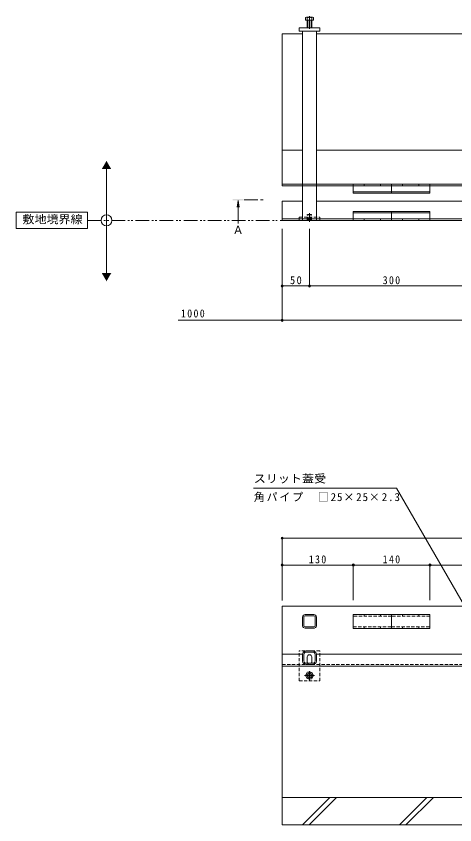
# Model space of a CAD drawing. Units: millimetres at full size, sheet at 1:5. Extents: x -1762 to 1950, y -1351 to 1333.
# Drawn here: x -1762 to -961, y -1049 to 430 of the extents above; entities that cross this region are included whole.
import ezdxf
from ezdxf.enums import TextEntityAlignment as Align

# ---------------------------------------------------------------- set-up
doc = ezdxf.new("R2010")
doc.units = ezdxf.units.MM
doc.header["$LTSCALE"] = 5
doc.header["$PDMODE"] = 32
doc.header["$PDSIZE"] = 4
for name, pattern in [('CHAIN1', [8, 5, -1, 1, -1]), ('CHAIN2', [12, 9, -1, 1, -1]), ('DASHED1', [1.8, 1.2, -0.6]), ('DOUBLE_CHAIN1', [8.8, 5, -1, 0.6, -0.6, 0.6, -1])]:
    doc.linetypes.add(name, pattern=pattern)
for name, color, linetype, lineweight in [('E-1_躯体', 7, 'Continuous', 18), ('E-3_寸法', 4, 'Continuous', 18), ('E-4_文字', 7, 'Continuous', 18), ('E-5_建具', 7, 'Continuous', 18), ('E-8_ハッチ', 7, 'DASHED1', 18), ('E-9_記号', 2, 'Continuous', 18), ('E-A_インテリア', 7, 'Continuous', 18), ('E-B_衛生陶器', 134, 'Continuous', 9), ('E-C_鉄骨', 5, 'DASHED1', 9), ('E-F_断熱材', 6, 'Continuous', 9)]:
    doc.layers.add(name, color=color, linetype=linetype, lineweight=lineweight)
doc.styles.add('ＭＳ ゴシック', font='')
doc.styles.get('ＭＳ ゴシック').set_extended_font_data('MS Gothic')

msp = doc.modelspace()

# ---------------------------------------------------------------- linework, layer by layer
at = {"layer": 'E-1_躯体'}
msp.add_line((-1597.47, -45.03), (-1597.47, 154.97), dxfattribs=at)
at = {"layer": 'E-1_躯体', "color": 2, "linetype": 'DOUBLE_CHAIN1'}
msp.add_line((-1632.448, 56.27), (104.749, 56.27), dxfattribs=at)
at = {"layer": 'E-1_躯体'}
msp.add_lwpolyline([(-1762.448, 41.27), (-1632.448, 41.27), (-1632.448, 71.27), (-1762.448, 71.27)], close=True, dxfattribs=at)
msp.add_circle((-1597.47, 56.27), 10, dxfattribs=at)
for points in [[(-1606.131, 149.97), (-1588.81, 149.97), (-1597.47, 164.97)], [(-1606.131, -40.03), (-1588.81, -40.03), (-1597.47, -55.03)]]:
    msp.add_solid(points, dxfattribs=at)
at = {"layer": 'E-3_寸法'}
for p, q in [((-1239.182, 397.27), (-1276.682, 397.27)), ((-1276.682, 397.27), (-1276.682, 119.27)), ((-939.182, 397.27), (-1214.182, 397.27)), ((-1239.182, 184.47), (-1276.682, 184.47)), ((-939.182, 184.47), (-1214.182, 184.47)), ((-276.682, 122.27), (-1276.682, 122.27)), ((-276.682, 119.27), (-1276.682, 119.27)), ((-1276.682, 91.27), (-1276.682, 56.27)), ((-1239.182, 91.27), (-1276.682, 91.27)), ((-939.182, 91.27), (-1214.182, 91.27)), ((-1276.682, 59.27), (-276.682, 59.27)), ((-276.682, 56.27), (-1276.682, 56.27)), ((-1239.182, -736.862), (-1276.682, -736.862)), ((-939.182, -736.862), (-1214.182, -736.862)), ((-1276.682, -758.862), (-276.682, -758.862))]:
    msp.add_line(p, q, dxfattribs=at)
at = {"layer": 'E-3_寸法', "linetype": 'DASHED1'}
msp.add_line((-1276.682, -755.862), (-276.682, -755.862), dxfattribs=at)
at = {"layer": 'E-3_寸法'}
msp.add_lwpolyline([(-276.682, -648.862), (-1276.682, -648.862), (-1276.682, -758.862)], dxfattribs=at)
at = {"layer": 'E-4_文字'}
for p, q in [((-1276.682, -127.936), (-1276.682, 40.77)), ((-1226.682, -65.135), (-1226.682, 40.77)), ((-1276.682, -63.635), (-1226.682, -63.635)), ((-1226.682, -63.635), (-926.682, -63.635)), ((-1276.682, -126.436), (-1466.682, -126.436)), ((-276.682, -126.436), (-1276.682, -126.436)), ((-1276.682, -523.37), (-1276.682, -638.862)), ((-1276.682, -524.87), (-276.682, -524.87)), ((-1276.682, -573.95), (-1146.682, -573.95)), ((-1146.682, -572.45), (-1146.682, -638.01)), ((-1146.682, -573.95), (-1006.682, -573.95)), ((-1006.682, -572.45), (-1006.682, -638.01)), ((-1006.682, -573.95), (-846.682, -573.95))]:
    msp.add_line(p, q, dxfattribs=at)
for p in [(-1276.682, -63.635), (-1226.682, -63.635), (-1276.682, -126.436), (-1276.682, -524.87), (-1276.682, -573.95), (-1146.682, -573.95), (-1006.682, -573.95)]:
    msp.add_point(p, dxfattribs=at)
at = {"layer": 'E-5_建具', "color": 4}
for q in [(-1358.696, 80.427), (-1355.433, 80.427), (-1357.064, 50.666)]:
    msp.add_line((-1357.064, 92.82), q, dxfattribs=at)
at = {"layer": 'E-5_建具', "color": 4, "linetype": 'CHAIN1'}
msp.add_line((-1346.169, 93.82), (-1306.169, 93.82), dxfattribs=at)
at = {"layer": 'E-5_建具'}
for p, q in [((-1067.877, -433.663), (-1328.667, -433.663)), ((-934.682, -664.362), (-1067.877, -433.663))]:
    msp.add_line(p, q, dxfattribs=at)
at = {"layer": 'E-5_建具', "color": 4}
msp.add_solid([(-1367.064, 94.82), (-1347.064, 94.82), (-1367.064, 92.82), (-1347.064, 92.82)], dxfattribs=at)
at = {"layer": 'E-8_ハッチ'}
for p, q in [((-1245.682, 62.27), (-1207.682, 62.27)), ((-1245.682, 56.27), (-1245.682, 62.27)), ((-1207.682, 62.27), (-1207.682, 56.27)), ((-1245.682, 56.27), (-1207.682, 56.27)), ((-1245.682, -785.862), (-1245.682, -730.862)), ((-1207.682, -730.862), (-1245.682, -730.862)), ((-1207.682, -785.862), (-1207.682, -730.862)), ((-1245.682, -785.862), (-1207.682, -785.862))]:
    msp.add_line(p, q, dxfattribs=at)
at = {"layer": 'E-8_ハッチ', "linetype": 'Continuous'}
for p, q in [((-1230.682, -751.862), (-1230.682, -741.862)), ((-1222.682, -751.862), (-1222.682, -741.862))]:
    msp.add_line(p, q, dxfattribs=at)
msp.add_lwpolyline([(-1245.682, 402.27), (-1207.682, 402.27), (-1207.682, 408.27), (-1245.682, 408.27)], close=True, dxfattribs=at)
for centre, start, end in [((-1226.682, -741.862), 0, 180), ((-1226.682, -751.862), 180, 205.15066), ((-1226.682, -751.862), 334.84934, 360)]:
    msp.add_arc(centre, 4, start, end, dxfattribs=at)
at = {"layer": 'E-8_ハッチ'}
msp.add_arc((-1226.682, -751.862), 4, 205.15066, 334.84934, dxfattribs=at)
at = {"layer": 'E-9_記号', "color": 7, "linetype": 'CHAIN2'}
for p, q in [((-1226.682, 429.57), (-1226.682, 406.27)), ((-1226.78, 69.27), (-1226.78, 53.77))]:
    msp.add_line(p, q, dxfattribs=at)
at = {"layer": 'E-9_記号'}
for p, q in [((-1233.882, 422.27), (-1233.882, 426.97)), ((-1233.882, 422.27), (-1219.482, 422.27)), ((-1232.282, 427.57), (-1221.082, 427.57)), ((-1230.682, 408.27), (-1230.682, 426.97)), ((-1229.982, 408.27), (-1229.982, 422.27)), ((-1223.382, 408.27), (-1223.382, 422.27)), ((-1222.682, 408.27), (-1222.682, 426.97)), ((-1219.482, 422.27), (-1219.482, 426.97)), ((-1230.08, 55.77), (-1230.58, 56.27)), ((-1230.08, 55.77), (-1230.08, 56.27)), ((-1230.08, 55.77), (-1223.48, 55.77)), ((-1229.282, 56.27), (-1229.282, 55.77)), ((-1228.782, 56.27), (-1228.782, 55.77)), ((-1224.778, 56.27), (-1224.778, 55.77)), ((-1224.278, 56.27), (-1224.278, 55.77)), ((-1223.48, 55.77), (-1222.98, 56.27)), ((-1223.48, 55.77), (-1223.48, 56.27))]:
    msp.add_line(p, q, dxfattribs=at)
at = {"layer": 'E-9_記号', "linetype": 'DASHED1'}
for p, q in [((-1230.78, 66.57), (-1230.08, 67.27)), ((-1230.78, 56.47), (-1230.78, 66.57)), ((-1223.48, 67.27), (-1230.08, 67.27)), ((-1230.08, 56.27), (-1230.08, 67.27)), ((-1223.48, 60.77), (-1230.08, 60.77)), ((-1229.282, 60.77), (-1226.78, 62.27)), ((-1229.282, 60.77), (-1229.282, 56.27)), ((-1228.782, 60.77), (-1228.782, 56.27)), ((-1224.278, 60.77), (-1226.78, 62.27)), ((-1224.778, 60.77), (-1224.778, 56.27)), ((-1224.278, 60.77), (-1224.278, 56.27)), ((-1223.48, 56.27), (-1223.48, 67.27)), ((-1230.58, 56.27), (-1230.78, 56.47)), ((-1222.98, 56.27), (-1222.78, 56.47)), ((-1233.882, -775.862), (-1230.288, -769.636)), ((-1233.882, -775.862), (-1230.288, -782.088)), ((-1230.288, -769.636), (-1223.077, -769.636)), ((-1223.077, -782.088), (-1230.288, -782.088)), ((-1219.482, -775.862), (-1223.077, -769.636)), ((-1219.482, -775.862), (-1223.077, -782.088))]:
    msp.add_line(p, q, dxfattribs=at)
at = {"layer": 'E-9_記号', "linetype": 'CHAIN1'}
for p, q in [((-1226.682, -767.636), (-1226.682, -784.088)), ((-1217.482, -775.862), (-1235.882, -775.862))]:
    msp.add_line(p, q, dxfattribs=at)
at = {"layer": 'E-9_記号', "linetype": 'DASHED1'}
for points in [[(-1230.78, 66.57), (-1222.78, 66.57), (-1223.48, 67.27)], [(-1230.78, 56.47), (-1222.78, 56.47), (-1222.78, 66.57)]]:
    msp.add_lwpolyline(points, dxfattribs=at)
msp.add_circle((-1226.682, -775.862), 6.226, dxfattribs=at)
at = {"layer": 'E-9_記号'}
for radius in [4, 3.323]:
    msp.add_circle((-1226.682, -775.862), radius, dxfattribs=at)
for centre, radius, start, end in [((-1232.282, 425.18), 2.39, 48.20791, 131.79209), ((-1226.682, 414.152), 13.418, 72.66888, 107.37088), ((-1221.082, 425.18), 2.39, 48.20791, 131.79209)]:
    msp.add_arc(centre, radius, start, end, dxfattribs=at)
at = {"layer": 'E-A_インテリア'}
for p, q in [((-1239.182, 119.27), (-1239.182, 59.27)), ((-1214.182, 119.27), (-1214.182, 59.27)), ((-1214.182, 56.27), (-1239.182, 56.27)), ((-1218.682, -664.362), (-1234.682, -664.362)), ((-1239.182, -684.862), (-1239.182, -668.862)), ((-1236.882, -684.862), (-1236.882, -668.862)), ((-1218.682, -666.662), (-1234.682, -666.662)), ((-1216.482, -684.862), (-1216.482, -668.862)), ((-1214.182, -684.862), (-1214.182, -668.862)), ((-1234.682, -687.062), (-1218.682, -687.062)), ((-1234.682, -689.362), (-1217.682, -689.362))]:
    msp.add_line(p, q, dxfattribs=at)
at = {"layer": 'E-A_インテリア', "linetype": 'DASHED1'}
for p, q in [((-1239.182, 59.27), (-1239.182, 56.27)), ((-1214.182, 56.27), (-1214.182, 59.27))]:
    msp.add_line(p, q, dxfattribs=at)
at = {"layer": 'E-A_インテリア'}
for centre, radius, start, end in [((-1234.682, -668.862), 4.5, 90, 180), ((-1218.682, -668.862), 4.5, 0, 90), ((-1234.682, -668.862), 2.2, 90, 180), ((-1218.682, -668.862), 2.2, 0, 90), ((-1234.682, -684.862), 4.5, 180, 270), ((-1234.682, -684.862), 2.2, 180, 270), ((-1218.682, -684.862), 4.5, 270, 0), ((-1218.682, -684.862), 2.2, 270, 0)]:
    msp.add_arc(centre, radius, start, end, dxfattribs=at)
at = {"layer": 'E-B_衛生陶器'}
for p, q in [((-1239.182, 402.27), (-1214.182, 402.27)), ((-1239.182, 402.27), (-1239.182, 122.27)), ((-1214.182, 402.27), (-1214.182, 122.27)), ((-1239.182, -749.462), (-1239.182, -737.262)), ((-1236.882, -749.462), (-1236.882, -737.262)), ((-1220.582, -730.862), (-1232.782, -730.862)), ((-1220.582, -733.162), (-1232.782, -733.162)), ((-1216.482, -737.262), (-1216.482, -749.462)), ((-1214.182, -737.262), (-1214.182, -749.462)), ((-1220.582, -753.562), (-1232.782, -753.562)), ((-1220.582, -755.862), (-1232.782, -755.862))]:
    msp.add_line(p, q, dxfattribs=at)
at = {"layer": 'E-B_衛生陶器', "linetype": 'DASHED1'}
for p, q in [((-1239.182, 122.27), (-1239.182, 62.27)), ((-1214.182, 122.27), (-1214.182, 62.27))]:
    msp.add_line(p, q, dxfattribs=at)
at = {"layer": 'E-B_衛生陶器'}
for centre, radius, start, end in [((-1232.782, -737.262), 6.4, 90, 180), ((-1232.782, -737.262), 4.1, 90, 180), ((-1220.582, -737.262), 6.4, 0, 90), ((-1220.582, -737.262), 4.1, 0, 90), ((-1232.782, -749.462), 6.4, 180, 270), ((-1232.782, -749.462), 4.1, 180, 270), ((-1220.582, -749.462), 4.1, 270, 0), ((-1220.582, -749.462), 6.4, 270, 0)]:
    msp.add_arc(centre, radius, start, end, dxfattribs=at)
at = {"layer": 'E-C_鉄骨'}
for p, q in [((-1146.682, 121.77), (-1146.682, 119.27)), ((-1146.182, 122.27), (-1127.182, 122.27)), ((-1126.682, 121.77), (-1126.682, 119.27)), ((-1126.682, 119.27), (-1096.682, 119.27)), ((-1096.682, 121.77), (-1096.682, 119.27)), ((-1077.182, 122.27), (-1096.182, 122.27)), ((-1076.682, 121.77), (-1076.682, 119.27)), ((-1076.182, 122.27), (-1057.182, 122.27)), ((-1056.682, 121.77), (-1056.682, 119.27)), ((-1056.682, 119.27), (-1026.682, 119.27)), ((-1026.682, 121.77), (-1026.682, 119.27)), ((-1007.182, 122.27), (-1026.182, 122.27)), ((-1006.682, 121.77), (-1006.682, 119.27)), ((-1146.682, 56.77), (-1146.682, 59.27)), ((-1126.682, 56.77), (-1126.682, 59.27)), ((-1126.682, 59.27), (-1096.682, 59.27)), ((-1096.682, 56.77), (-1096.682, 59.27)), ((-1076.682, 56.77), (-1076.682, 59.27)), ((-1056.682, 56.77), (-1056.682, 59.27)), ((-1056.682, 59.27), (-1026.682, 59.27)), ((-1026.682, 56.77), (-1026.682, 59.27)), ((-1006.682, 56.77), (-1006.682, 59.27)), ((-1146.182, 56.27), (-1127.182, 56.27)), ((-1077.182, 56.27), (-1096.182, 56.27)), ((-1076.182, 56.27), (-1057.182, 56.27)), ((-1007.182, 56.27), (-1026.182, 56.27)), ((-1126.683, -664.362), (-1126.683, -667.362)), ((-1096.683, -664.362), (-1096.683, -667.362)), ((-1056.683, -664.362), (-1056.683, -667.362)), ((-1026.683, -664.362), (-1026.683, -667.362)), ((-1076.683, -667.362), (-1146.684, -667.362)), ((-1006.682, -667.362), (-1076.683, -667.362)), ((-1146.684, -687.162), (-1076.683, -687.162)), ((-1126.683, -690.162), (-1126.683, -687.162)), ((-1096.683, -690.162), (-1096.683, -687.162)), ((-1076.683, -687.162), (-1006.682, -687.162)), ((-1056.683, -690.162), (-1056.683, -687.162)), ((-1026.683, -690.162), (-1026.683, -687.162))]:
    msp.add_line(p, q, dxfattribs=at)
at = {"layer": 'E-C_鉄骨', "linetype": 'Continuous'}
for p, q in [((-1146.682, 119.27), (-1146.682, 106.27)), ((-1076.682, 119.27), (-1076.682, 106.27)), ((-1006.682, 119.27), (-1006.682, 106.27)), ((-1076.682, 108.57), (-1146.682, 108.57)), ((-1076.682, 106.27), (-1146.682, 106.27)), ((-1006.682, 108.57), (-1076.682, 108.57)), ((-1006.682, 106.27), (-1076.682, 106.27)), ((-1146.682, 59.27), (-1146.682, 72.27)), ((-1076.682, 72.27), (-1146.682, 72.27)), ((-1076.682, 69.97), (-1146.682, 69.97)), ((-1076.682, 59.27), (-1076.682, 72.27)), ((-1006.682, 72.27), (-1076.682, 72.27)), ((-1006.682, 69.97), (-1076.682, 69.97)), ((-1006.682, 59.27), (-1006.682, 72.27)), ((-1076.683, -664.362), (-1146.684, -664.362)), ((-1146.683, -664.362), (-1146.683, -690.162)), ((-1076.683, -664.362), (-1076.683, -690.162)), ((-1006.682, -664.362), (-1076.683, -664.362)), ((-1006.682, -664.362), (-1006.682, -690.162)), ((-1076.683, -690.162), (-1146.683, -690.162)), ((-1006.682, -690.162), (-1076.683, -690.162))]:
    msp.add_line(p, q, dxfattribs=at)
at = {"layer": 'E-C_鉄骨'}
for centre, start, end in [((-1146.182, 121.77), 90, 180), ((-1127.182, 121.77), 0, 90), ((-1096.182, 121.77), 90, 180), ((-1076.182, 121.77), 90, 180), ((-1057.182, 121.77), 0, 90), ((-1026.182, 121.77), 90, 180), ((-1007.182, 121.77), 0, 90), ((-1146.182, 56.77), 180, 270), ((-1127.182, 56.77), 270, 0), ((-1096.182, 56.77), 180, 270), ((-1076.182, 56.77), 180, 270), ((-1057.182, 56.77), 270, 0), ((-1026.182, 56.77), 180, 270), ((-1007.182, 56.77), 270, 0)]:
    msp.add_arc(centre, 0.5, start, end, dxfattribs=at)
at = {"layer": 'E-F_断熱材'}
for p, q in [((-1276.682, -758.862), (-1276.682, -1048.862)), ((-676.682, -998.862), (-1276.682, -998.862)), ((-1239.239, -1048.862), (-1189.239, -998.862)), ((-1227.218, -1048.862), (-1177.218, -998.862)), ((-1062.439, -1048.862), (-1012.439, -998.862)), ((-1050.418, -1048.862), (-1000.418, -998.862)), ((-676.682, -1048.862), (-1276.682, -1048.862))]:
    msp.add_line(p, q, dxfattribs=at)

# ---------------------------------------------------------------- texts
at = {"layer": 'E-1_躯体', "color": 2, "style": 'ＭＳ ゴシック', "width": 1.1}
msp.add_text('敷地境界線', height=14.66, dxfattribs=at).set_placement((-1751.026, 46.371), align=Align.BOTTOM_LEFT)
at = {"layer": 'E-4_文字', "color": 2, "char_height": 14.66, "attachment_point": 7, "style": 'ＭＳ ゴシック'}
for s, insert in [('\\T1.27;\\W0.95;50', (-1262.307, -60.635)), ('\\T1.27;\\W0.9;300', (-1092.932, -60.635)), ('\\T1.28;\\W0.9;1000', (-1461.506, -121.436)), ('\\T1.27;\\W0.9;130', (-1227.932, -570.95)), ('\\T1.27;\\W0.9;140', (-1092.932, -570.95))]:
    msp.add_mtext(s, dxfattribs=dict(at, insert=insert))
at = {"layer": 'E-5_建具', "color": 2, "style": 'ＭＳ ゴシック'}
msp.add_text('Ａ', height=14.66, dxfattribs=at).set_placement((-1367.064, 26.85), align=Align.BOTTOM_LEFT)
at = {"layer": 'E-5_建具', "color": 2, "style": 'ＭＳ ゴシック', "width": 1.1}
msp.add_text('スリット蓋受', height=14.66, dxfattribs=at).set_placement((-1328.449, -427.663), align=Align.BOTTOM_LEFT)
at = {"layer": 'E-5_建具', "color": 2, "insert": (-1328.449, -458.663), "char_height": 14.66, "attachment_point": 7, "style": 'ＭＳ ゴシック'}
msp.add_mtext('\\T1.17;角パイプ\u3000□25×25×2.3', dxfattribs=at)

doc.saveas('drawing.dxf')
